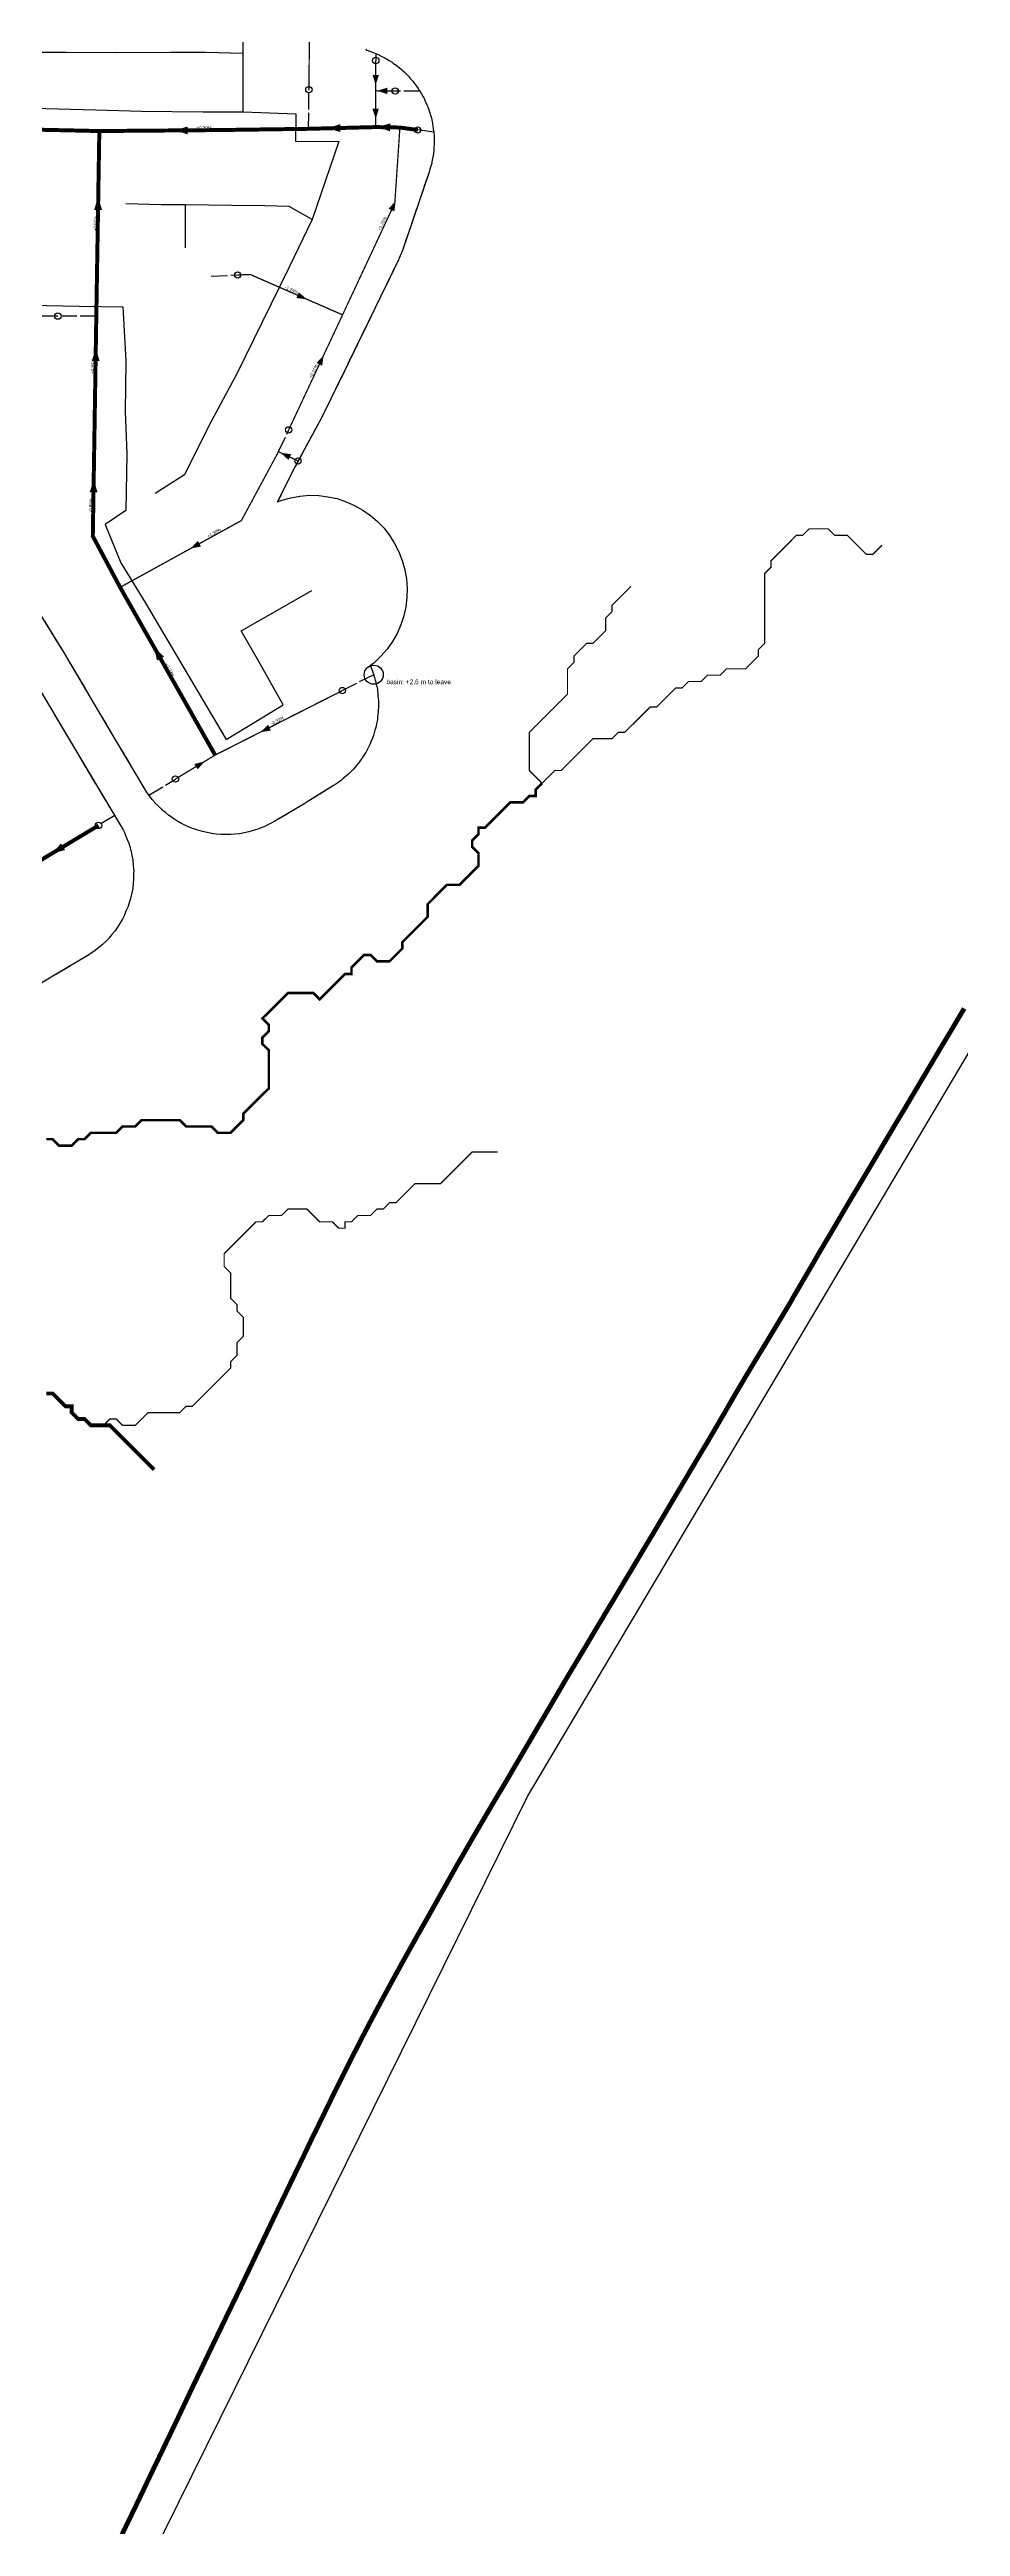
# Model space of a CAD drawing. Header units: metres. Extents: x 441395 to 476894, y 2561381 to 2578972.
# Drawn here: x 446761 to 447334, y 2565267 to 2566827 of the extents above; entities that cross this region are included whole.
import ezdxf
from ezdxf.enums import TextEntityAlignment as Align

# ---------------------------------------------------------------- set-up
doc = ezdxf.new("R2010")
doc.units = ezdxf.units.M
doc.header["$LTSCALE"] = 8
doc.linetypes.add('DASHDOT', pattern=[3.556, 2.54, -0.508, 0, -0.508])
doc.linetypes.add('DASHED', pattern=[1.524, 1.27, -0.254])
for name, color, linetype in [('A_ARROWS', 7, 'Continuous'), ('A_BASINS', 1, 'Continuous'), ('A_BRANCH', 7, 'Continuous'), ('A_BUILT_2006', 252, 'Continuous'), ('A_CATCHMENTS', 7, 'Continuous'), ('A_ENVELOPE', 3, 'Continuous'), ('A_GRADIENT', 8, 'Continuous'), ('A_HEAD_GAP', 8, 'Continuous'), ('A_HEADS', 8, 'Continuous'), ('A_LATERAL', 7, 'Continuous'), ('A_MAIN_PIPE', 5, 'Continuous'), ('A_STREAMS', 5, 'Continuous'), ('A_SUBMAIN', 7, 'Continuous')]:
    doc.layers.add(name, color=color, linetype=linetype)

msp = doc.modelspace()

# ---------------------------------------------------------------- linework, layer by layer
at = {"layer": 'A_ARROWS', "color": 1}
for points in [[(446965.9, 2566804.2), (446964, 2566810.7), (446968, 2566810.6)], [(446966.8, 2566800.6), (446973.2, 2566802.6), (446973.2, 2566798.6)], [(446935.6, 2566777), (446943.6, 2566779.7), (446943.7, 2566774.7)], [(446966, 2566782.9), (446963.9, 2566789.3), (446967.9, 2566789.3)], [(446967.1, 2566777.8), (446975.1, 2566780.1), (446975, 2566775.1)], [(446839.7, 2566775.7), (446847.7, 2566778.2), (446847.7, 2566773.2)], [(446791.3, 2566733.7), (446793.7, 2566725.6), (446788.7, 2566725.7)], [(446978.6, 2566731.4), (446977.7, 2566724.7), (446974.1, 2566726.4)], [(446922.6, 2566669.4), (446916, 2566670.2), (446917.6, 2566673.8)], [(446789.8, 2566638.5), (446792.2, 2566630.5), (446787.2, 2566630.5)], [(446933.2, 2566634.2), (446932.3, 2566627.6), (446928.7, 2566629.3)], [(446906.1, 2566572.8), (446912.8, 2566571.9), (446911, 2566568.3)], [(446788.5, 2566555.9), (446790.9, 2566547.8), (446785.9, 2566547.9)], [(446849.4, 2566512.5), (446854.1, 2566517.3), (446856, 2566513.8)], [(446826.6, 2566450.2), (446832.7, 2566444.5), (446828.3, 2566442)], [(446893.4, 2566396.9), (446898.2, 2566401.6), (446900, 2566398)], [(446858.3, 2566378.5), (446853.9, 2566373.5), (446851.8, 2566376.9)], [(446762.3, 2566320.7), (446767.9, 2566326.9), (446770.5, 2566322.7)]]:
    msp.add_solid(points, dxfattribs=at)
at = {"layer": 'A_BASINS', "color": 1}
msp.add_circle((446964.7, 2566433.1), 6, dxfattribs=at)
at = {"layer": 'A_BRANCH', "color": 1, "const_width": 0.8}
for points in [[(446923.9, 2566801.3), (446925, 2566903.9)], [(446765.9, 2566658.8), (446682.3, 2566659), (446579, 2566597.2)]]:
    msp.add_lwpolyline(points, dxfattribs=at)
at = {"layer": 'A_BRANCH', "color": 1, "linetype": 'DASHED', "const_width": 0.8}
msp.add_lwpolyline([(446911.2, 2566587.2), (446945.1, 2566659.6)], dxfattribs=at)
at = {"layer": 'A_BUILT_2006', "color": 252}
for points in [[(446551.4, 2564695.1), (447061.6, 2565726.9), (448013.4, 2567331.6), (448231.6, 2567243.7), (448332.3, 2567295.5), (448412.2, 2567436.6), (448449.9, 2567533.1), (448423.2, 2567661.3), (448638.9, 2567714.4), (448758.5, 2567734.5), (448909.9, 2567734.5), (449242.5, 2567681.7)], [(446882.5, 2566824.2), (446882.5, 2566848.2)], [(446771.1, 2566824.7), (446733.5, 2566824.8)], [(446803.1, 2566824.6), (446771.1, 2566824.7)], [(446836.7, 2566824.8), (446803.1, 2566824.6)], [(446858.8, 2566824.8), (446836.7, 2566824.8)], [(446882.5, 2566824.2), (446858.8, 2566824.8)], [(446882.5, 2566787.4), (446882.5, 2566824.2)], [(446750.2, 2566789.7), (446789.8, 2566788.7)], [(446789.8, 2566788.7), (446818.6, 2566787.9)], [(446818.6, 2566787.9), (446857.4, 2566787.4)], [(446857.4, 2566787.4), (446882.5, 2566787.4)], [(446882.5, 2566787.4), (446915.6, 2566786.1)], [(446915.6, 2566786.1), (446915.5, 2566768.9)], [(446915.5, 2566768.9), (446942.8, 2566768.8)], [(446942.8, 2566768.8), (446926, 2566719.6)], [(446831.1, 2566728.9), (446808.7, 2566729.5)], [(446846, 2566728.9), (446831.1, 2566728.9)], [(446875.4, 2566728.5), (446846, 2566728.9)], [(446846, 2566728.9), (446846, 2566701.7)], [(446896.1, 2566728.2), (446875.4, 2566728.5)], [(446911.6, 2566727.9), (446896.1, 2566728.2)], [(446926, 2566719.6), (446911.4, 2566689.7)], [(446926, 2566719.6), (446911.6, 2566727.9)], [(446911.4, 2566689.7), (446894.5, 2566654.9)], [(446748.6, 2566665.7), (446779.3, 2566665.1)], [(446779.3, 2566665.1), (446806.9, 2566664.6)], [(446806.9, 2566664.6), (446808.7, 2566630.6)], [(446894.5, 2566654.9), (446878.8, 2566622.9)], [(446808.7, 2566630.6), (446808.3, 2566598.7)], [(446878.8, 2566622.9), (446860.9, 2566589.8)], [(446808.3, 2566598.7), (446809.3, 2566572.2)], [(446860.9, 2566589.8), (446845.6, 2566558.8)], [(446809.3, 2566572.2), (446808.7, 2566536.5)], [(446845.6, 2566558.8), (446827.2, 2566547.2)], [(446808.7, 2566536.5), (446795.7, 2566527.6)], [(446795.7, 2566527.6), (446805.6, 2566503.5)], [(446805.6, 2566503.5), (446820.8, 2566478.6)], [(446902.6, 2566472.8), (446925.8, 2566486)], [(446820.8, 2566478.6), (446837.9, 2566449.8)], [(446881.3, 2566460.7), (446902.6, 2566472.8)], [(446892.5, 2566441.4), (446881.3, 2566460.7)], [(446837.9, 2566449.8), (446854.3, 2566422)], [(446907.8, 2566414.2), (446892.5, 2566441.4)], [(446854.3, 2566422), (446871.8, 2566392.4)], [(446890.6, 2566403.6), (446907.8, 2566414.2)], [(446871.8, 2566392.4), (446890.6, 2566403.6)]]:
    msp.add_lwpolyline(points, dxfattribs=at)
at = {"layer": 'A_CATCHMENTS', "color": 1, "linetype": 'DASHED'}
for points in [[(446959.7, 2566826.8), (446960.2, 2566826.2), (446960.4, 2566826.2), (446961.2, 2566825.9), (446962.1, 2566825.6), (446964, 2566824.9), (446965.9, 2566824.2), (446966.7, 2566823.8), (446967.6, 2566823.4), (446969.4, 2566822.5), (446971.2, 2566821.6), (446972, 2566821.2), (446972.8, 2566820.7), (446974.5, 2566819.6), (446976.3, 2566818.6), (446977, 2566818), (446977.8, 2566817.5), (446979.4, 2566816.3), (446981, 2566815.1), (446981.7, 2566814.5), (446982.4, 2566813.9), (446983.8, 2566812.5), (446985.3, 2566811.1), (446986, 2566810.4), (446986.6, 2566809.8), (446987.9, 2566808.2), (446989.3, 2566806.7), (446989.8, 2566806), (446990.4, 2566805.3), (446991.6, 2566803.6), (446992.8, 2566802), (446993.2, 2566801.2), (446993.8, 2566800.4), (446994.8, 2566798.7), (446995.8, 2566796.9), (446996.2, 2566796.1), (446996.6, 2566795.3), (446997.4, 2566793.4), (446998.3, 2566791.6), (446998.6, 2566790.7), (446999, 2566789.9), (446999.6, 2566788), (447000.3, 2566786.1), (447000.5, 2566785.2), (447000.8, 2566784.3), (447001.2, 2566782.3), (447001.7, 2566780.3), (447001.8, 2566779.4), (447002, 2566778.5), (447002.2, 2566776.5), (447002.5, 2566774.5), (447002.6, 2566773.6), (447002.7, 2566772.7), (447002.7, 2566770.6), (447002.8, 2566768.6), (447002.7, 2566767.7), (447002.7, 2566766.8), (447002.6, 2566764.8), (447002.5, 2566762.8), (447002.3, 2566761.8), (447002.3, 2566760.9), (447001.9, 2566758.9), (447001.6, 2566756.9), (447001.4, 2566756), (447001.2, 2566755.1), (447000.6, 2566753.2), (447000.1, 2566751.2), (446999.8, 2566750.3), (446999.6, 2566749.5), (446982.8, 2566700.2), (446982.5, 2566699.5), (446982.3, 2566698.7), (446981.4, 2566696.8), (446980.6, 2566694.8), (446980.6, 2566694.8), (446980.6, 2566694.8), (446980.3, 2566694), (446979.9, 2566693.3), (446965.4, 2566663.5), (446948.5, 2566628.7), (446948.5, 2566628.6), (446948.4, 2566628.5), (446932.7, 2566596.5), (446932.1, 2566595.4), (446931.6, 2566594.4), (446914.2, 2566562.2), (446904.2, 2566541.9), (446906.9, 2566542.9), (446912.5, 2566544.5), (446918.3, 2566545.5), (446924.2, 2566546), (446930.1, 2566545.8), (446935.9, 2566545.1), (446941.7, 2566543.9), (446947.3, 2566542), (446952.7, 2566539.6), (446957.8, 2566536.7), (446962.6, 2566533.4), (446967.1, 2566529.5), (446971.2, 2566525.3), (446974.8, 2566520.6), (446977.9, 2566515.7), (446980.6, 2566510.4), (446982.7, 2566504.9), (446984.3, 2566499.2), (446985.3, 2566493.4), (446985.8, 2566487.6), (446985.6, 2566481.7), (446984.9, 2566475.8), (446983.6, 2566470.1), (446981.8, 2566464.5), (446979.4, 2566459.1), (446976.5, 2566454), (446973.1, 2566449.2), (446969.3, 2566444.7), (446965, 2566440.6), (446962.5, 2566438.7), (446962.7, 2566438.4), (446963.3, 2566436.9), (446963.9, 2566435.4), (446964.3, 2566434.1), (446964.8, 2566432.9), (446965.2, 2566431.3), (446965.7, 2566429.7), (446966, 2566428.5), (446966.3, 2566427.2), (446966.6, 2566425.6), (446967, 2566424), (446967.1, 2566422.7), (446967.3, 2566421.4), (446967.4, 2566419.8), (446967.6, 2566418.1), (446967.7, 2566416.8), (446967.7, 2566415.5), (446967.7, 2566413.9), (446967.7, 2566412.3), (446967.6, 2566410.9), (446967.6, 2566409.6), (446967.4, 2566408), (446967.2, 2566406.4), (446967, 2566405.1), (446966.8, 2566403.8), (446966.5, 2566402.2), (446966.2, 2566400.6), (446965.8, 2566399.3), (446965.5, 2566398.1), (446965, 2566396.5), (446964.6, 2566394.9), (446964.1, 2566393.7), (446963.7, 2566392.5), (446963, 2566391), (446962.4, 2566389.5), (446961.8, 2566388.3), (446961.3, 2566387.1), (446960.5, 2566385.7), (446959.7, 2566384.2), (446959, 2566383.1), (446958.3, 2566382), (446957.4, 2566380.6), (446956.5, 2566379.3), (446955.7, 2566378.2), (446954.9, 2566377.2), (446953.9, 2566375.9), (446952.8, 2566374.7), (446951.9, 2566373.7), (446951.1, 2566372.7), (446949.9, 2566371.6), (446948.8, 2566370.4), (446947.8, 2566369.6), (446946.8, 2566368.7), (446945.5, 2566367.7), (446944.3, 2566366.6), (446943.2, 2566365.9), (446942.1, 2566365.1), (446940.8, 2566364.2), (446939.4, 2566363.3), (446922.3, 2566352.6), (446921.8, 2566352.4), (446921.3, 2566352), (446902.4, 2566340.8), (446902.4, 2566340.8), (446902.4, 2566340.8), (446899.8, 2566339.4), (446897.2, 2566338.1), (446897.2, 2566338.1), (446897.1, 2566338), (446894.5, 2566337), (446891.8, 2566335.9), (446891.7, 2566335.8), (446891.7, 2566335.8), (446888.9, 2566335), (446886.1, 2566334.2), (446886.1, 2566334.2), (446886.1, 2566334.1), (446883.2, 2566333.6), (446880.4, 2566333), (446880.3, 2566333), (446880.3, 2566333), (446877.4, 2566332.8), (446874.5, 2566332.5), (446874.5, 2566332.5), (446874.4, 2566332.5), (446871.5, 2566332.5), (446868.6, 2566332.5), (446868.6, 2566332.5), (446868.5, 2566332.5), (446865.6, 2566332.8), (446862.8, 2566333.1), (446862.7, 2566333.1), (446862.7, 2566333.1), (446859.8, 2566333.7), (446857, 2566334.3), (446856.9, 2566334.3), (446856.9, 2566334.3), (446854.1, 2566335.2), (446851.4, 2566336), (446851.3, 2566336), (446851.3, 2566336.1), (446848.6, 2566337.2), (446845.9, 2566338.3), (446845.9, 2566338.3), (446845.8, 2566338.3), (446843.3, 2566339.7), (446840.8, 2566341.1), (446840.7, 2566341.1), (446840.7, 2566341.1), (446838.3, 2566342.8), (446835.9, 2566344.4), (446835.8, 2566344.4), (446835.8, 2566344.4), (446833.6, 2566346.3), (446831.3, 2566348.1), (446831.3, 2566348.2), (446831.3, 2566348.2), (446829.2, 2566350.3), (446827.2, 2566352.3), (446827.2, 2566352.4), (446827.1, 2566352.4), (446825.3, 2566354.6), (446823.5, 2566356.9), (446823.4, 2566356.9), (446823.4, 2566357), (446821.8, 2566359.4), (446820.2, 2566361.8), (446820.2, 2566361.8), (446820.2, 2566361.9), (446802.7, 2566391.4), (446802.7, 2566391.4), (446802.7, 2566391.4), (446786.3, 2566419.2), (446786.3, 2566419.2), (446769.4, 2566447.7), (446754.4, 2566472.1)], [(446754.6, 2566423.5), (446771.9, 2566394.1), (446805.2, 2566338.5), (446805.3, 2566338.4), (446805.4, 2566338.2), (446806.7, 2566335.8), (446808, 2566333.3), (446808, 2566333.2), (446808.1, 2566333), (446809.2, 2566330.5), (446810.2, 2566327.9), (446810.3, 2566327.7), (446810.3, 2566327.6), (446811.1, 2566324.9), (446811.9, 2566322.3), (446812, 2566322.1), (446812, 2566321.9), (446812.5, 2566319.2), (446813.1, 2566316.5), (446813.1, 2566316.3), (446813.1, 2566316.2), (446813.4, 2566313.4), (446813.6, 2566310.6), (446813.6, 2566310.5), (446813.7, 2566310.3), (446813.6, 2566307.5), (446813.6, 2566304.7), (446813.6, 2566304.6), (446813.6, 2566304.4), (446813.3, 2566301.6), (446813.1, 2566298.9), (446813, 2566298.7), (446813, 2566298.5), (446812.5, 2566295.8), (446811.9, 2566293.1), (446811.9, 2566292.9), (446811.8, 2566292.8), (446811, 2566290.1), (446810.2, 2566287.5), (446810.1, 2566287.3), (446810.1, 2566287.2), (446809, 2566284.6), (446807.9, 2566282), (446807.9, 2566281.9), (446807.8, 2566281.7), (446806.5, 2566279.3), (446805.2, 2566276.8), (446805.1, 2566276.7), (446805, 2566276.5), (446803.4, 2566274.2), (446801.9, 2566271.9), (446801.8, 2566271.8), (446801.7, 2566271.7), (446799.9, 2566269.5), (446798.2, 2566267.4), (446798, 2566267.3), (446797.9, 2566267.1), (446796, 2566265.2), (446794, 2566263.2), (446793.9, 2566263.1), (446793.7, 2566263), (446791.6, 2566261.3), (446789.4, 2566259.5), (446789.3, 2566259.4), (446789.2, 2566259.3), (446786.9, 2566257.8), (446784.5, 2566256.2), (446784.4, 2566256.1), (446784.3, 2566256.1), (446760.7, 2566242.1), (446740.2, 2566229.7)]]:
    msp.add_lwpolyline(points, dxfattribs=at)
at = {"layer": 'A_ENVELOPE', "color": 3}
for points in [[(446959.7, 2566826.8), (446960.2, 2566826.2), (446960.4, 2566826.2), (446961.2, 2566825.9), (446962.1, 2566825.6), (446964, 2566824.9), (446965.9, 2566824.2), (446966.7, 2566823.8), (446967.6, 2566823.4), (446969.4, 2566822.5), (446971.2, 2566821.6), (446972, 2566821.2), (446972.8, 2566820.7), (446974.5, 2566819.6), (446976.3, 2566818.6), (446977, 2566818), (446977.8, 2566817.5), (446979.4, 2566816.3), (446981, 2566815.1), (446981.7, 2566814.5), (446982.4, 2566813.9), (446983.8, 2566812.5), (446985.3, 2566811.1), (446986, 2566810.4), (446986.6, 2566809.8), (446987.9, 2566808.2), (446989.3, 2566806.7), (446989.8, 2566806), (446990.4, 2566805.3), (446991.6, 2566803.6), (446992.8, 2566802), (446993.2, 2566801.2), (446993.8, 2566800.4), (446994.8, 2566798.7), (446995.8, 2566796.9), (446996.2, 2566796.1), (446996.6, 2566795.3), (446997.4, 2566793.4), (446998.3, 2566791.6), (446998.6, 2566790.7), (446999, 2566789.9), (446999.6, 2566788), (447000.3, 2566786.1), (447000.5, 2566785.2), (447000.8, 2566784.3), (447001.2, 2566782.3), (447001.7, 2566780.3), (447001.8, 2566779.4), (447002, 2566778.5), (447002.2, 2566776.5), (447002.5, 2566774.5), (447002.6, 2566773.6), (447002.7, 2566772.7), (447002.7, 2566770.6), (447002.8, 2566768.6), (447002.7, 2566767.7), (447002.7, 2566766.8), (447002.6, 2566764.8), (447002.5, 2566762.8), (447002.3, 2566761.8), (447002.3, 2566760.9), (447001.9, 2566758.9), (447001.6, 2566756.9), (447001.4, 2566756), (447001.2, 2566755.1), (447000.6, 2566753.2), (447000.1, 2566751.2), (446999.8, 2566750.3), (446999.6, 2566749.5), (446982.8, 2566700.2), (446982.5, 2566699.5), (446982.3, 2566698.7), (446981.4, 2566696.8), (446980.6, 2566694.8), (446980.6, 2566694.8), (446980.6, 2566694.8), (446980.3, 2566694), (446979.9, 2566693.3), (446965.4, 2566663.5), (446948.5, 2566628.7), (446948.5, 2566628.6), (446948.4, 2566628.5), (446932.7, 2566596.5), (446932.1, 2566595.4), (446931.6, 2566594.4), (446914.2, 2566562.2), (446904.2, 2566541.9), (446906.9, 2566542.9), (446912.5, 2566544.5), (446918.3, 2566545.5), (446924.2, 2566546), (446930.1, 2566545.8), (446935.9, 2566545.1), (446941.7, 2566543.9), (446947.3, 2566542), (446952.7, 2566539.6), (446957.8, 2566536.7), (446962.6, 2566533.4), (446967.1, 2566529.5), (446971.2, 2566525.3), (446974.8, 2566520.6), (446977.9, 2566515.7), (446980.6, 2566510.4), (446982.7, 2566504.9), (446984.3, 2566499.2), (446985.3, 2566493.4), (446985.8, 2566487.6), (446985.6, 2566481.7), (446984.9, 2566475.8), (446983.6, 2566470.1), (446981.8, 2566464.5), (446979.4, 2566459.1), (446976.5, 2566454), (446973.1, 2566449.2), (446969.3, 2566444.7), (446965, 2566440.6), (446962.5, 2566438.7), (446962.7, 2566438.4), (446963.3, 2566436.9), (446963.9, 2566435.4), (446964.3, 2566434.1), (446964.8, 2566432.9), (446965.2, 2566431.3), (446965.7, 2566429.7), (446966, 2566428.5), (446966.3, 2566427.2), (446966.6, 2566425.6), (446967, 2566424), (446967.1, 2566422.7), (446967.3, 2566421.4), (446967.4, 2566419.8), (446967.6, 2566418.1), (446967.7, 2566416.8), (446967.7, 2566415.5), (446967.7, 2566413.9), (446967.7, 2566412.3), (446967.6, 2566410.9), (446967.6, 2566409.6), (446967.4, 2566408), (446967.2, 2566406.4), (446967, 2566405.1), (446966.8, 2566403.8), (446966.5, 2566402.2), (446966.2, 2566400.6), (446965.8, 2566399.3), (446965.5, 2566398.1), (446965, 2566396.5), (446964.6, 2566394.9), (446964.1, 2566393.7), (446963.7, 2566392.5), (446963, 2566391), (446962.4, 2566389.5), (446961.8, 2566388.3), (446961.3, 2566387.1), (446960.5, 2566385.7), (446959.7, 2566384.2), (446959, 2566383.1), (446958.3, 2566382), (446957.4, 2566380.6), (446956.5, 2566379.3), (446955.7, 2566378.2), (446954.9, 2566377.2), (446953.9, 2566375.9), (446952.8, 2566374.7), (446951.9, 2566373.7), (446951.1, 2566372.7), (446949.9, 2566371.6), (446948.8, 2566370.4), (446947.8, 2566369.6), (446946.8, 2566368.7), (446945.5, 2566367.7), (446944.3, 2566366.6), (446943.2, 2566365.9), (446942.1, 2566365.1), (446940.8, 2566364.2), (446939.4, 2566363.3), (446922.3, 2566352.6), (446921.8, 2566352.4), (446921.3, 2566352), (446902.4, 2566340.8), (446902.4, 2566340.8), (446902.4, 2566340.8), (446899.8, 2566339.4), (446897.2, 2566338.1), (446897.2, 2566338.1), (446897.1, 2566338), (446894.5, 2566337), (446891.8, 2566335.9), (446891.7, 2566335.8), (446891.7, 2566335.8), (446888.9, 2566335), (446886.1, 2566334.2), (446886.1, 2566334.2), (446886.1, 2566334.1), (446883.2, 2566333.6), (446880.4, 2566333), (446880.3, 2566333), (446880.3, 2566333), (446877.4, 2566332.8), (446874.5, 2566332.5), (446874.5, 2566332.5), (446874.4, 2566332.5), (446871.5, 2566332.5), (446868.6, 2566332.5), (446868.6, 2566332.5), (446868.5, 2566332.5), (446865.6, 2566332.8), (446862.8, 2566333.1), (446862.7, 2566333.1), (446862.7, 2566333.1), (446859.8, 2566333.7), (446857, 2566334.3), (446856.9, 2566334.3), (446856.9, 2566334.3), (446854.1, 2566335.2), (446851.4, 2566336), (446851.3, 2566336), (446851.3, 2566336.1), (446848.6, 2566337.2), (446845.9, 2566338.3), (446845.9, 2566338.3), (446845.8, 2566338.3), (446843.3, 2566339.7), (446840.8, 2566341.1), (446840.7, 2566341.1), (446840.7, 2566341.1), (446838.3, 2566342.8), (446835.9, 2566344.4), (446835.8, 2566344.4), (446835.8, 2566344.4), (446833.6, 2566346.3), (446831.3, 2566348.1), (446831.3, 2566348.2), (446831.3, 2566348.2), (446829.2, 2566350.3), (446827.2, 2566352.3), (446827.2, 2566352.4), (446827.1, 2566352.4), (446825.3, 2566354.6), (446823.5, 2566356.9), (446823.4, 2566356.9), (446823.4, 2566357), (446821.8, 2566359.4), (446820.2, 2566361.8), (446820.2, 2566361.8), (446820.2, 2566361.9), (446802.7, 2566391.4), (446802.7, 2566391.4), (446802.7, 2566391.4), (446786.3, 2566419.2), (446786.3, 2566419.2), (446769.4, 2566447.7), (446754.4, 2566472.1)], [(446754.6, 2566423.5), (446771.9, 2566394.1), (446805.2, 2566338.5), (446805.3, 2566338.4), (446805.4, 2566338.2), (446806.7, 2566335.8), (446808, 2566333.3), (446808, 2566333.2), (446808.1, 2566333), (446809.2, 2566330.5), (446810.2, 2566327.9), (446810.3, 2566327.7), (446810.3, 2566327.6), (446811.1, 2566324.9), (446811.9, 2566322.3), (446812, 2566322.1), (446812, 2566321.9), (446812.5, 2566319.2), (446813.1, 2566316.5), (446813.1, 2566316.3), (446813.1, 2566316.2), (446813.4, 2566313.4), (446813.6, 2566310.6), (446813.6, 2566310.5), (446813.7, 2566310.3), (446813.6, 2566307.5), (446813.6, 2566304.7), (446813.6, 2566304.6), (446813.6, 2566304.4), (446813.3, 2566301.6), (446813.1, 2566298.9), (446813, 2566298.7), (446813, 2566298.5), (446812.5, 2566295.8), (446811.9, 2566293.1), (446811.9, 2566292.9), (446811.8, 2566292.8), (446811, 2566290.1), (446810.2, 2566287.5), (446810.1, 2566287.3), (446810.1, 2566287.2), (446809, 2566284.6), (446807.9, 2566282), (446807.9, 2566281.9), (446807.8, 2566281.7), (446806.5, 2566279.3), (446805.2, 2566276.8), (446805.1, 2566276.7), (446805, 2566276.5), (446803.4, 2566274.2), (446801.9, 2566271.9), (446801.8, 2566271.8), (446801.7, 2566271.7), (446799.9, 2566269.5), (446798.2, 2566267.4), (446798, 2566267.3), (446797.9, 2566267.1), (446796, 2566265.2), (446794, 2566263.2), (446793.9, 2566263.1), (446793.7, 2566263), (446791.6, 2566261.3), (446789.4, 2566259.5), (446789.3, 2566259.4), (446789.2, 2566259.3), (446786.9, 2566257.8), (446784.5, 2566256.2), (446784.4, 2566256.1), (446784.3, 2566256.1), (446760.7, 2566242.1), (446740.2, 2566229.7)]]:
    msp.add_lwpolyline(points, dxfattribs=at)
at = {"layer": 'A_HEAD_GAP', "color": 8, "linetype": 'DASHED'}
for points in [[(446966, 2566824.1), (446966, 2566819.7)], [(446923.7, 2566776.7), (446923.9, 2566801.3)], [(446993.8, 2566800.4), (446978.2, 2566800.5)], [(447002.5, 2566774.6), (446992.4, 2566776)], [(446862.5, 2566684), (446879.1, 2566684.7)], [(446790.1, 2566658.8), (446765.9, 2566658.8)], [(446904.8, 2566573.5), (446911.2, 2566587.2)], [(446964.7, 2566433.1), (446945, 2566423.1)], [(446823.2, 2566357.3), (446839.9, 2566367.4)], [(446801.7, 2566344.4), (446791.5, 2566338.2)]]:
    msp.add_lwpolyline(points, dxfattribs=at)
at = {"layer": 'A_HEADS', "color": 1}
for centre in [(446966, 2566819.7), (446923.9, 2566801.3), (446978.2, 2566800.5), (446992.4, 2566776), (446879.1, 2566684.7), (446765.9, 2566658.8), (446911.2, 2566587.2), (446917.1, 2566567.6), (446945, 2566423.1), (446839.9, 2566367.4), (446791.5, 2566338.2)]:
    msp.add_circle(centre, 2, dxfattribs=at)
at = {"layer": 'A_LATERAL', "color": 1, "linetype": 'DASHED', "const_width": 0.8}
for points in [[(446966, 2566819.7), (446965.9, 2566800.6)], [(446978.2, 2566800.5), (446965.9, 2566800.6)]]:
    msp.add_lwpolyline(points, dxfattribs=at)
at = {"layer": 'A_LATERAL', "color": 1, "linetype": 'DASHDOT', "const_width": 0.8}
for points in [[(446965.9, 2566800.6), (446966, 2566777.8)], [(446879.1, 2566684.7), (446887, 2566685), (446945.1, 2566659.6)], [(446945, 2566423.1), (446864.9, 2566382.5)], [(446839.9, 2566367.4), (446864.9, 2566382.5)]]:
    msp.add_lwpolyline(points, dxfattribs=at)
at = {"layer": 'A_LATERAL', "color": 1, "const_width": 0.8}
for points in [[(446945.1, 2566659.6), (446978, 2566730), (446981.2, 2566777.5)], [(446904.8, 2566573.5), (446881.4, 2566530.1), (446805.1, 2566488.1)], [(446917.1, 2566567.6), (446904.8, 2566573.5)]]:
    msp.add_lwpolyline(points, dxfattribs=at)
at = {"layer": 'A_MAIN_PIPE', "color": 5, "const_width": 3}
msp.add_lwpolyline([(447336.4, 2566223), (447329.2, 2566210.9), (447322.9, 2566200.4), (447317.2, 2566190.8), (447310.4, 2566179.3), (447304.1, 2566168.7), (447297.9, 2566158.2), (447294.1, 2566151.9), (447285.3, 2566137.1), (447279.1, 2566126.6), (447271.3, 2566113.5), (447269, 2566109.6), (447266.5, 2566105.5), (447264.2, 2566101.6), (447260.3, 2566095), (447254.1, 2566084.4), (447244.8, 2566068.7), (447241.7, 2566063.3), (447235.5, 2566052.7), (447229.3, 2566042.1), (447226.7, 2566037.5), (447223.1, 2566031.5), (447217.1, 2566021.5), (447210.4, 2566010.4), (447204.3, 2566000.4), (447204, 2565999.9), (447198.3, 2565990.4), (447192.7, 2565980.9), (447191.6, 2565979), (447185.5, 2565968.4), (447179.7, 2565958.5), (447174.2, 2565949.1), (447173, 2565947.1), (447166.7, 2565936.6), (447160.5, 2565926.1), (447154.2, 2565915.5), (447148, 2565905), (447140.7, 2565892.7), (447135.4, 2565883.9), (447129.1, 2565873.3), (447122.8, 2565862.8), (447119, 2565856.4), (447116.1, 2565851.5), (447110.2, 2565841.8), (447109.7, 2565840.8), (447103.9, 2565831.2), (447097.7, 2565820.7), (447094.1, 2565814.7), (447085.1, 2565799.7), (447078.9, 2565789.1), (447073.5, 2565779.9), (447066.5, 2565768), (447060.3, 2565757.4), (447052, 2565743.3), (447047.9, 2565736.2), (447041.6, 2565725.7), (447035.4, 2565715.2), (447029.2, 2565704.6), (447023.7, 2565695.1), (447017, 2565683.5), (447011, 2565672.8), (447005.4, 2565662.8), (446999, 2565651.4), (446993, 2565640.8), (446987, 2565630.1), (446983.3, 2565623.5), (446975.2, 2565608.7), (446969.4, 2565598), (446966.7, 2565592.9), (446962.1, 2565584.2), (446958, 2565576.4), (446952.5, 2565565.6), (446950.8, 2565562.2), (446947, 2565554.7), (446941.5, 2565543.7), (446938.1, 2565536.8), (446930.8, 2565521.8), (446925.4, 2565510.8), (446920.7, 2565500.9), (446914.8, 2565488.7), (446909.5, 2565477.7), (446901.7, 2565461.5), (446898.9, 2565455.6), (446893.6, 2565444.5), (446888.3, 2565433.4), (446882.7, 2565421.7), (446877.7, 2565411.3), (446872.3, 2565400.2), (446867, 2565389.2), (446864.9, 2565384.8), (446862.8, 2565380.5), (446856.4, 2565367.1), (446851.1, 2565356.1), (446845.5, 2565344.3), (446844.1, 2565341.3), (446840.6, 2565333.9), (446835.3, 2565322.9), (446830, 2565311.8), (446826.3, 2565304.2), (446819.4, 2565289.7), (446814.1, 2565278.6), (446808.7, 2565267.5), (446803.5, 2565256.5)], dxfattribs=at)
at = {"layer": 'A_STREAMS', "color": 5}
for points, const_width in [([(447284.6, 2566514.6), (447282.8, 2566512.8), (447278.8, 2566508.8), (447274.8, 2566508.8), (447270.8, 2566512.8), (447266.8, 2566516.8), (447262.8, 2566520.9), (447258.8, 2566520.9), (447254.8, 2566520.9), (447250.8, 2566524.9), (447246.8, 2566524.9), (447242.8, 2566524.9), (447238.8, 2566524.9), (447234.8, 2566520.9), (447230.8, 2566520.9), (447226.8, 2566516.8), (447222.8, 2566512.8), (447218.8, 2566508.8), (447214.8, 2566504.8), (447214.8, 2566500.8), (447210.8, 2566496.8), (447210.8, 2566492.8), (447210.8, 2566488.8), (447210.8, 2566484.8), (447210.8, 2566480.8), (447210.8, 2566476.8), (447210.8, 2566472.8), (447210.8, 2566468.8), (447210.8, 2566464.8), (447210.8, 2566460.8), (447210.8, 2566456.8), (447210.8, 2566452.8), (447206.8, 2566448.8), (447206.8, 2566444.8), (447202.8, 2566440.8), (447198.8, 2566436.8), (447194.8, 2566436.8), (447190.8, 2566436.8), (447186.8, 2566436.8), (447182.8, 2566432.8), (447178.8, 2566432.8), (447174.8, 2566432.8), (447170.8, 2566428.8), (447166.8, 2566428.8), (447162.8, 2566428.8), (447158.8, 2566424.8), (447154.8, 2566424.8), (447150.8, 2566420.8), (447146.8, 2566416.8), (447142.8, 2566412.8), (447138.8, 2566412.8), (447134.8, 2566408.8), (447130.8, 2566404.8), (447126.7, 2566400.8), (447122.7, 2566396.8), (447118.7, 2566396.8), (447114.7, 2566392.8), (447110.7, 2566392.8), (447106.7, 2566392.8), (447102.7, 2566392.8), (447098.7, 2566388.8), (447094.7, 2566384.8), (447090.7, 2566380.8), (447086.7, 2566376.8), (447082.7, 2566372.8), (447078.7, 2566372.8), (447074.7, 2566368.8), (447070.7, 2566364.8)], 0.8), ([(447126.7, 2566488.8), (447122.7, 2566484.8), (447118.7, 2566480.8), (447114.7, 2566476.8), (447114.7, 2566472.8), (447110.7, 2566468.8), (447110.7, 2566464.8), (447110.7, 2566460.8), (447106.7, 2566456.8), (447102.7, 2566452.8), (447098.7, 2566452.8), (447094.7, 2566448.8), (447090.7, 2566444.8), (447090.7, 2566440.8), (447086.7, 2566436.8), (447086.7, 2566432.8), (447086.7, 2566428.8), (447086.7, 2566424.8), (447086.7, 2566420.8), (447082.7, 2566416.8), (447078.7, 2566412.8), (447074.7, 2566408.8), (447070.7, 2566404.8), (447066.7, 2566400.8), (447062.7, 2566396.8), (447062.7, 2566392.8), (447062.7, 2566388.8), (447062.7, 2566384.8), (447062.7, 2566380.8), (447062.7, 2566376.8), (447062.7, 2566372.8), (447066.7, 2566368.8), (447070.7, 2566364.8)], 0.8), ([(447070.7, 2566364.8), (447066.7, 2566360.8), (447066.7, 2566356.8), (447062.7, 2566356.8), (447058.7, 2566352.8), (447054.7, 2566352.8), (447050.7, 2566352.8), (447046.7, 2566348.8), (447042.7, 2566344.8), (447038.7, 2566340.8), (447034.7, 2566336.8), (447030.7, 2566336.8), (447030.7, 2566332.8), (447026.7, 2566328.8), (447026.7, 2566324.8), (447030.7, 2566320.8), (447030.7, 2566316.8), (447030.7, 2566312.8), (447026.7, 2566308.8), (447022.7, 2566304.8), (447018.7, 2566300.8), (447014.7, 2566300.8), (447010.7, 2566300.8), (447006.7, 2566296.8), (447002.7, 2566292.7), (446998.7, 2566288.7), (446998.7, 2566284.7), (446998.7, 2566280.7), (446994.7, 2566276.7), (446990.7, 2566272.7), (446986.7, 2566268.7), (446982.7, 2566264.7), (446982.7, 2566260.7), (446978.7, 2566256.7), (446974.7, 2566252.7), (446970.7, 2566252.7), (446966.7, 2566252.7), (446962.7, 2566256.7), (446958.7, 2566256.7), (446954.7, 2566252.7), (446950.7, 2566248.7), (446950.7, 2566244.7), (446946.7, 2566244.7), (446942.7, 2566240.7), (446938.7, 2566236.7), (446934.7, 2566232.7), (446930.7, 2566228.7), (446926.7, 2566232.7), (446922.7, 2566232.7), (446918.7, 2566232.7), (446914.7, 2566232.7), (446910.7, 2566232.7), (446906.7, 2566228.7), (446902.7, 2566224.7), (446898.7, 2566220.7), (446894.6, 2566216.7), (446898.7, 2566212.7), (446898.7, 2566208.7), (446894.6, 2566204.7), (446894.6, 2566200.7), (446898.7, 2566196.7), (446898.7, 2566192.7), (446898.7, 2566188.7), (446898.7, 2566184.7), (446898.7, 2566180.7), (446898.7, 2566176.7), (446898.7, 2566172.7), (446894.6, 2566168.7), (446890.6, 2566164.7), (446886.6, 2566160.7), (446882.6, 2566156.7), (446882.6, 2566152.7), (446878.6, 2566148.7), (446874.6, 2566144.7), (446870.6, 2566144.7), (446866.6, 2566144.7), (446862.6, 2566148.7), (446858.6, 2566148.7), (446854.6, 2566148.7), (446850.6, 2566148.7), (446846.6, 2566148.7), (446842.6, 2566152.7), (446838.6, 2566152.7), (446834.6, 2566152.7), (446830.6, 2566152.7), (446826.6, 2566152.7), (446822.6, 2566152.7), (446818.6, 2566152.7), (446814.6, 2566148.7), (446810.6, 2566148.7), (446806.6, 2566148.7), (446802.6, 2566144.7), (446798.6, 2566144.7), (446794.6, 2566144.7), (446790.6, 2566144.7), (446786.6, 2566144.7), (446782.6, 2566140.7), (446778.6, 2566140.7), (446774.6, 2566136.7), (446770.6, 2566136.7), (446766.6, 2566136.7), (446762.6, 2566140.7), (446758.6, 2566140.7)], 1.6), ([(447042.7, 2566132.7), (447038.7, 2566132.7), (447034.7, 2566132.7), (447030.7, 2566132.7), (447026.7, 2566132.7), (447022.7, 2566128.7), (447018.7, 2566124.7), (447014.7, 2566120.7), (447010.7, 2566116.7), (447006.7, 2566112.7), (447002.7, 2566112.7), (446998.7, 2566112.7), (446994.7, 2566112.7), (446990.7, 2566112.7), (446986.7, 2566108.7), (446982.7, 2566104.7), (446978.7, 2566100.7), (446974.7, 2566100.7), (446970.7, 2566096.7), (446966.7, 2566096.7), (446962.7, 2566092.7), (446958.7, 2566092.7), (446954.7, 2566092.7), (446950.7, 2566088.7), (446946.7, 2566088.7), (446946.7, 2566084.7), (446942.7, 2566084.7), (446938.7, 2566088.7), (446934.7, 2566088.7), (446930.7, 2566088.7), (446926.7, 2566092.7), (446922.7, 2566096.7), (446918.7, 2566096.7), (446914.7, 2566096.7), (446910.7, 2566096.7), (446906.7, 2566092.7), (446902.7, 2566092.7), (446898.7, 2566092.7), (446894.6, 2566088.7), (446890.6, 2566088.7), (446886.6, 2566084.7), (446882.6, 2566080.7), (446878.6, 2566076.7), (446874.6, 2566072.7), (446870.6, 2566068.7), (446870.6, 2566064.6), (446870.6, 2566060.6), (446874.6, 2566056.6), (446874.6, 2566052.6), (446874.6, 2566048.6), (446874.6, 2566044.6), (446874.6, 2566040.6), (446878.6, 2566036.6), (446878.6, 2566032.6), (446882.6, 2566028.6), (446882.6, 2566024.6), (446882.6, 2566020.6), (446882.6, 2566016.6), (446878.6, 2566012.6), (446878.6, 2566008.6), (446878.6, 2566004.6), (446874.6, 2566000.6), (446874.6, 2565996.6), (446870.6, 2565992.6), (446866.6, 2565988.6), (446862.6, 2565984.6), (446858.6, 2565980.6), (446854.6, 2565976.6), (446850.6, 2565972.6), (446846.6, 2565972.6), (446842.6, 2565968.6), (446838.6, 2565968.6), (446834.6, 2565968.6), (446830.6, 2565968.6), (446826.6, 2565968.6), (446822.6, 2565968.6), (446818.6, 2565964.6), (446814.6, 2565960.6), (446810.6, 2565960.6), (446806.6, 2565960.6), (446802.6, 2565964.6), (446798.6, 2565964.6), (446794.6, 2565960.6)], 0.8), ([(446794.6, 2565960.6), (446790.6, 2565960.6), (446786.6, 2565960.6), (446782.6, 2565964.6), (446778.6, 2565964.6), (446774.6, 2565968.6), (446774.6, 2565972.6), (446770.6, 2565972.6), (446766.6, 2565976.6), (446762.6, 2565980.6), (446758.6, 2565980.6)], 2.4), ([(446826.5, 2565932.7), (446822.6, 2565936.6), (446818.6, 2565940.6), (446814.6, 2565944.6), (446810.6, 2565948.6), (446806.6, 2565952.6), (446802.6, 2565956.6), (446798.6, 2565960.6), (446794.6, 2565960.6)], 2.4)]:
    msp.add_lwpolyline(points, dxfattribs=dict(at, const_width=const_width))
at = {"layer": 'A_SUBMAIN', "color": 1, "linetype": 'DASHED', "const_width": 2.5}
for points in [[(446792, 2566775.3), (446682.7, 2566777.7)], [(446923.7, 2566776.7), (446866, 2566775.9), (446792, 2566775.3)], [(446966, 2566777.8), (446923.7, 2566776.7)], [(446981.2, 2566777.5), (446966, 2566777.8)]]:
    msp.add_lwpolyline(points, dxfattribs=at)
at = {"layer": 'A_SUBMAIN', "color": 1, "const_width": 2.5}
for points in [[(446790.1, 2566658.8), (446792, 2566775.3)], [(446992.4, 2566776), (446981.2, 2566777.5)], [(446789.1, 2566595.6), (446790.1, 2566658.8)], [(446864.9, 2566382.5), (446805.1, 2566488.1)], [(446791.5, 2566338.2), (446750.1, 2566313.3)]]:
    msp.add_lwpolyline(points, dxfattribs=at)
at = {"layer": 'A_SUBMAIN', "color": 1, "linetype": 'DASHDOT', "const_width": 2.5}
msp.add_lwpolyline([(446805.1, 2566488.1), (446787.9, 2566520.3), (446789.1, 2566595.6)], dxfattribs=at)

# ---------------------------------------------------------------- texts
at = {"layer": 'A_BASINS', "color": 1}
msp.add_text('basin: +2.6 m to leave', height=3, dxfattribs=at).set_placement((446972.7, 2566427.1))
at = {"layer": 'A_GRADIENT', "color": 1}
for s, rotation, p in [('+0.39%', 0.4818, (446857.9, 2566775.8)), ('+0.92%', 89.0875, (446791.1, 2566717)), ('+1.25%', 64.9512, (446971.6, 2566716.4)), ('-1.24%', -23.6649, (446912.4, 2566673.9)), ('+0.83%', 89.0875, (446789.6, 2566627.2)), ('+0.21%', 64.9512, (446928.2, 2566623.4)), ('-0.85%', 89.0875, (446788.2, 2566539.7)), ('+1.38%', 28.8519, (446864.9, 2566521)), ('+3.23%', 299.5011, (446835, 2566435.3)), ('-2.32%', 26.8833, (446904.9, 2566402.8))]:
    msp.add_text(s, height=2, rotation=rotation, dxfattribs=at).set_placement(p, align=Align.BOTTOM_CENTER)

doc.saveas('drawing.dxf')
